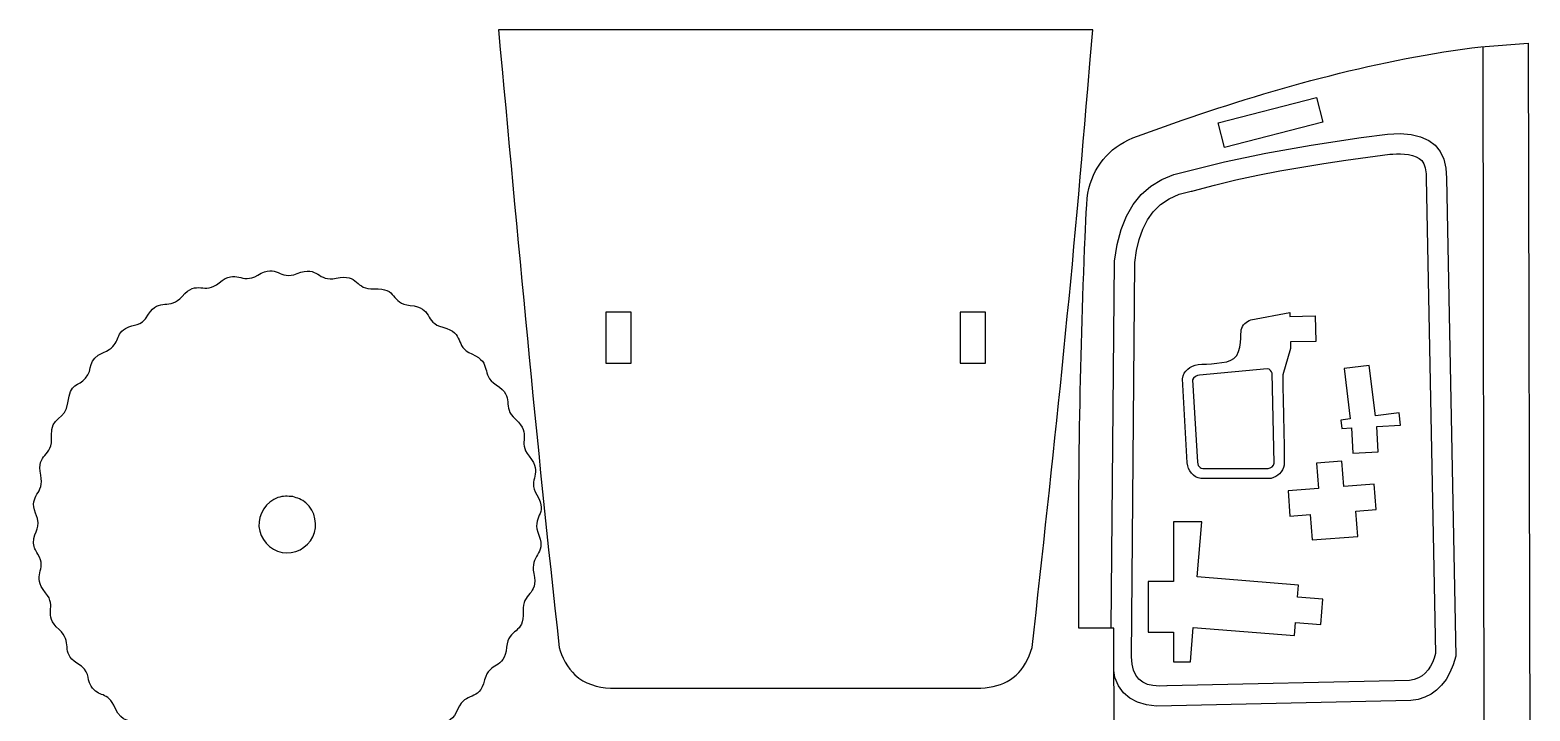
# Model space of a CAD drawing. Extents: x 19 to 601, y 5 to 578.
# Drawn here: x 309.5 to 460.2, y 317.4 to 385.9 of the extents above; entities that cross this region are included whole.
import ezdxf

# ---------------------------------------------------------------- set-up
doc = ezdxf.new("R2010")
doc.units = 0
doc.layers.get('0').update_dxf_attribs({"linetype": 'CONTINUOUS'})

msp = doc.modelspace()

# ---------------------------------------------------------------- linework, layer by layer
at = {"color": 3}
for p, q in [((416.275787, 385.865714), (356.584187, 385.865714)), ((416.001587, 382.906714), (416.275787, 385.865714)), ((455.244987, 384.171514), (460.004187, 384.529614)), ((460.004187, 384.529614), (460.181287, 310.903914)), ((415.755287, 379.947814), (416.001587, 382.906714)), ((420.289187, 375.033814), (425.260987, 376.806614)), ((437.254687, 372.092214), (439.470987, 372.453914)), ((439.470987, 372.453914), (441.685687, 372.786314)), ((441.685687, 372.786314), (443.893087, 373.093414)), ((443.893087, 373.093414), (446.087387, 373.379114)), ((446.087387, 373.379114), (446.410287, 373.400114)), ((446.410287, 373.400114), (446.776987, 373.412214)), ((446.776987, 373.412214), (447.172287, 373.409614)), ((447.172287, 373.409614), (447.581387, 373.386214)), ((447.581387, 373.386214), (447.989287, 373.336214)), ((447.989287, 373.336214), (448.380787, 373.253714)), ((448.380787, 373.253714), (448.740887, 373.132714)), ((448.740887, 373.132714), (449.054687, 372.967414)), ((449.054687, 372.967414), (449.307187, 372.751814)), ((449.307187, 372.751814), (449.424987, 372.595114)), ((449.424987, 372.595114), (449.520287, 372.418814)), ((449.520287, 372.418814), (449.595887, 372.227114)), ((449.595887, 372.227114), (449.653187, 372.024514)), ((428.486587, 370.273514), (430.652687, 370.791914)), ((430.652687, 370.791914), (432.839887, 371.265214)), ((432.839887, 371.265214), (435.042487, 371.697314)), ((435.042487, 371.697314), (437.254687, 372.092214)), ((449.653187, 372.024514), (449.694587, 371.815414)), ((449.694587, 371.815414), (449.722087, 371.604214)), ((449.722087, 371.604214), (449.738487, 371.395414)), ((449.738487, 371.395414), (449.745187, 371.193214)), ((449.744487, 371.002214), (449.743687, 370.963014)), ((449.743687, 370.963014), (450.689087, 323.193214)), ((449.745187, 371.193214), (449.744487, 371.002214)), ((423.927487, 368.907814), (424.953387, 369.358614)), ((424.953387, 369.358614), (426.149887, 369.661214)), ((426.149887, 369.661214), (426.249687, 369.678814)), ((426.249687, 369.678814), (426.347187, 369.706014)), ((426.347187, 369.706014), (428.486587, 370.273514)), ((421.750887, 366.774314), (422.338387, 367.604714)), ((422.338387, 367.604714), (423.059887, 368.319514)), ((423.059887, 368.319514), (423.927487, 368.907814)), ((421.284887, 365.839214), (421.750887, 366.774314)), ((420.668887, 363.698214), (420.928287, 364.810214)), ((420.928287, 364.810214), (421.284887, 365.839214)), ((420.494387, 362.514314), (420.668887, 363.698214)), ((420.150287, 322.881514), (420.494387, 362.514314)), ((418.394887, 325.753014), (414.881387, 325.748914)), ((418.410387, 312.440214), (418.394887, 325.753014)), ((409.888887, 322.979214), (410.175987, 323.811414)), ((420.225087, 322.139714), (420.150287, 322.881514)), ((450.543587, 322.743214), (450.373087, 322.318014)), ((450.689087, 323.193214), (450.543587, 322.743214)), ((420.373087, 321.519714), (420.225087, 322.139714)), ((420.596587, 321.013714), (420.373087, 321.519714)), ((420.899587, 320.614214), (420.596587, 321.013714)), ((449.344787, 320.976614), (448.976887, 320.759114)), ((449.663587, 321.246814), (449.344787, 320.976614)), ((449.937887, 321.564214), (449.663587, 321.246814)), ((450.172787, 321.923114), (449.937887, 321.564214)), ((450.373087, 322.318014), (450.172787, 321.923114)), ((367.821087, 319.735214), (405.039187, 319.735214)), ((421.284587, 320.313214), (420.899587, 320.614214)), ((421.755387, 320.103114), (421.284587, 320.313214)), ((422.314787, 319.976214), (421.755387, 320.103114)), ((422.966087, 319.924814), (422.314787, 319.976214)), ((423.712287, 319.941014), (422.966087, 319.924814)), ((423.749887, 319.943314), (423.712287, 319.941014)), ((448.074887, 320.504914), (423.749887, 319.943314)), ((448.555387, 320.600014), (448.074887, 320.504914)), ((448.976887, 320.759114), (448.555387, 320.600014))]:
    msp.add_line(p, q, dxfattribs=at)
at = {"color": 1}
for p, q in [((455.568987, 312.775514), (455.486087, 384.193814)), ((443.214787, 375.057114), (445.876887, 375.408214)), ((445.876887, 375.408214), (447.134687, 375.451614)), ((447.134687, 375.451614), (448.242187, 375.360714)), ((448.242187, 375.360714), (449.199387, 375.135514)), ((449.199387, 375.135514), (450.006287, 374.776114)), ((433.644387, 373.492314), (438.213887, 374.306914)), ((438.213887, 374.306914), (443.214787, 375.057114)), ((450.006287, 374.776114), (450.662387, 374.282314)), ((450.662387, 374.282314), (451.168187, 373.654214)), ((451.168187, 373.654214), (451.523787, 372.891814)), ((424.424187, 371.334114), (429.505887, 372.613414)), ((429.505887, 372.613414), (433.644387, 373.492314)), ((451.523787, 372.891814), (451.728987, 371.995114)), ((422.094287, 370.161114), (423.189387, 370.831114)), ((423.189387, 370.831114), (424.424187, 371.334114)), ((451.728987, 371.995114), (451.783587, 370.964014)), ((451.783587, 370.964014), (452.733887, 322.935614)), ((420.322987, 368.320214), (421.138787, 369.324114)), ((421.138787, 369.324114), (422.094287, 370.161114)), ((419.646787, 367.149214), (420.322987, 368.320214)), ((419.110187, 365.811314), (419.646787, 367.149214)), ((418.713187, 364.306414), (419.110187, 365.811314)), ((418.456087, 362.634414), (418.713187, 364.306414)), ((418.123887, 325.752714), (418.456087, 362.634414)), ((433.775087, 351.808814), (426.983487, 351.188114)), ((434.470587, 342.317814), (434.300187, 351.384914)), ((426.297187, 350.704814), (426.772887, 342.432014)), ((426.772887, 342.432014), (426.869187, 342.102414)), ((427.306187, 341.782414), (433.875587, 341.790814)), ((452.733887, 322.935614), (452.463087, 322.065714)), ((418.472387, 320.778914), (418.399787, 321.511414)), ((452.134387, 321.289314), (451.747587, 320.606214)), ((452.463087, 322.065714), (452.134387, 321.289314)), ((418.848287, 319.953914), (418.472387, 320.778914)), ((419.354187, 319.267114), (418.848287, 319.953914)), ((450.799987, 319.520114), (450.239087, 319.117114)), ((451.302787, 320.016414), (450.799987, 319.520114)), ((451.747587, 320.606214), (451.302787, 320.016414)), ((419.990287, 318.718514), (419.354187, 319.267114)), ((420.756187, 318.308014), (419.990287, 318.718514)), ((421.652287, 318.035614), (420.756187, 318.308014)), ((422.678087, 317.901414), (421.652287, 318.035614)), ((448.208687, 318.468214), (422.678087, 317.901414)), ((448.943487, 318.591114), (448.208687, 318.468214)), ((449.620387, 318.807414), (448.943487, 318.591114)), ((450.239087, 319.117114), (449.620387, 318.807414))]:
    msp.add_line(p, q, dxfattribs=at)
at = {"color": 7}
for p, q in [((428.864687, 376.518514), (438.736587, 379.070714)), ((438.736587, 379.070714), (439.374687, 376.602714)), ((429.502887, 374.049914), (428.864687, 376.518514)), ((439.374687, 376.602714), (429.502887, 374.049914)), ((369.917187, 357.496614), (367.367187, 357.496614)), ((367.367187, 357.496614), (367.367187, 352.396614)), ((369.917187, 352.396614), (369.917187, 357.496614)), ((405.496687, 357.496614), (402.946687, 357.496614)), ((402.946687, 357.496614), (402.946687, 352.396614)), ((405.496687, 352.396614), (405.496687, 357.496614)), ((367.367187, 352.396614), (369.917187, 352.396614)), ((402.946687, 352.396614), (405.496687, 352.396614))]:
    msp.add_line(p, q, dxfattribs=at)
at = {"color": 2}
for p, q in [((432.129587, 356.735814), (436.063187, 357.487114)), ((436.063187, 357.487114), (436.069787, 357.082314)), ((436.069787, 357.082314), (438.619587, 357.123814)), ((438.619587, 357.123814), (438.661087, 354.574214)), ((438.661087, 354.574214), (436.111287, 354.532614)), ((436.111287, 354.532614), (436.122487, 353.848414)), ((436.122487, 353.848414), (435.355687, 351.204714)), ((444.032487, 352.158714), (441.502087, 351.845114)), ((441.502087, 351.845114), (442.129587, 346.783314)), ((444.660087, 347.097014), (444.032487, 352.158714)), ((425.754687, 342.371714), (425.280887, 350.824114)), ((442.129587, 346.783314), (441.176287, 346.665214)), ((441.176287, 346.665214), (441.280587, 345.824314)), ((447.027787, 347.390514), (444.660087, 347.097014)), ((447.179887, 346.164214), (447.027787, 347.390514)), ((441.280587, 345.824314), (442.241587, 345.879714)), ((442.241587, 345.879714), (442.379087, 343.324914)), ((444.792787, 346.026714), (447.179887, 346.164214)), ((444.930287, 343.471914), (444.792787, 346.026714)), ((441.278787, 342.530114), (438.736087, 342.334814)), ((438.736087, 342.334814), (438.931587, 339.792314)), ((441.473987, 339.987614), (441.278787, 342.530114)), ((442.379087, 343.324914), (444.930287, 343.471914)), ((434.173187, 340.799114), (427.133987, 340.776914)), ((438.931587, 339.792314), (435.880587, 339.557914)), ((435.880587, 339.557914), (436.075887, 337.015414)), ((444.524887, 340.222014), (441.473987, 339.987614)), ((444.720387, 337.679514), (444.524887, 340.222014)), ((442.686387, 337.523214), (444.720387, 337.679514)), ((442.881687, 334.980714), (442.686387, 337.523214)), ((427.209887, 336.453214), (424.381287, 336.453214)), ((424.381287, 336.453214), (424.381287, 330.456214)), ((426.763887, 330.908414), (427.209887, 336.453214)), ((436.075887, 337.015414), (438.109687, 337.171614)), ((438.109687, 337.171614), (438.305187, 334.629114)), ((438.305187, 334.629114), (442.881687, 334.980714)), ((424.381287, 330.456214), (421.831287, 330.456214)), ((421.831287, 330.456214), (421.831287, 325.356214)), ((436.931087, 330.090414), (426.763887, 330.908414)), ((436.832887, 328.870414), (436.931087, 330.090414)), ((439.374687, 328.665814), (436.832887, 328.870414)), ((439.170187, 326.124114), (439.374687, 328.665814)), ((426.075887, 322.357614), (426.354887, 325.824914)), ((426.354887, 325.824914), (436.521887, 325.006814)), ((436.521887, 325.006814), (436.628387, 326.328614)), ((436.628387, 326.328614), (439.170187, 326.124114)), ((421.831287, 325.356214), (424.381287, 325.356214)), ((424.381287, 325.356214), (424.381287, 322.357614)), ((424.381287, 322.357614), (426.075887, 322.357614))]:
    msp.add_line(p, q, dxfattribs=at)
at = {"color": 3}
for points in [[(356.584187, 385.865714), (358.528187, 364.896114), (360.327087, 344.857514), (362.684187, 323.811414)], [(425.260987, 376.806614), (434.583587, 380.014914), (445.444287, 383.052114), (455.244987, 384.171514)], [(410.175987, 323.811414), (412.287387, 342.663814), (414.245587, 361.042914), (415.755287, 379.947814)], [(415.785087, 369.461614), (416.251987, 372.064714), (417.865787, 373.997314), (420.289187, 375.033814)], [(415.453587, 363.874814), (415.497187, 364.919714), (415.600787, 368.434314), (415.785087, 369.461614)], [(414.881387, 325.748914), (414.792287, 338.647014), (414.915187, 350.981814), (415.453587, 363.874814)], [(328.520187, 360.457014), (330.333787, 361.971814), (330.705187, 360.215214), (332.402987, 361.230014)], [(332.402987, 361.230014), (334.432287, 362.442914), (334.523787, 360.649114), (336.359687, 361.386414)], [(336.359687, 361.386414), (338.551887, 362.266914), (338.364187, 360.480914), (340.291687, 360.921714)], [(324.805887, 359.085814), (326.360387, 360.866114), (327.001187, 359.188214), (328.520187, 360.457014)], [(340.291687, 360.921714), (342.595387, 361.448614), (342.128087, 359.714414), (344.102787, 359.847814)], [(321.445187, 357.303114), (322.506887, 358.992814), (323.582287, 357.684414), (324.805887, 359.085814)], [(344.102787, 359.847814), (346.461287, 360.007114), (345.727687, 358.367814), (347.698887, 358.190814)], [(319.129087, 355.869114), (320.062287, 356.434114), (320.535387, 355.855114), (321.445187, 357.303114)], [(347.698887, 358.190814), (350.052387, 357.979514), (349.072587, 356.474714), (350.991387, 355.991714)], [(316.904587, 353.455914), (318.724587, 354.238114), (317.904287, 355.127414), (319.129087, 355.869114)], [(350.991387, 355.991714), (353.283287, 355.414814), (352.079987, 354.081414), (353.899487, 353.304614)], [(315.106187, 350.869714), (315.898487, 351.790714), (315.249087, 352.744414), (316.904587, 353.455914)], [(353.899487, 353.304614), (356.071787, 352.377014), (354.676687, 351.246814), (356.350887, 350.195914)], [(313.340787, 348.407114), (313.573287, 350.472614), (314.376187, 350.021114), (315.106187, 350.869714)], [(356.350887, 350.195914), (358.352587, 348.939414), (356.796587, 348.042514), (358.286487, 346.741514)], [(311.687987, 345.103614), (311.541187, 347.011314), (313.144987, 346.667614), (313.340787, 348.407114)], [(358.286487, 346.741514), (360.066987, 345.186814), (358.388987, 344.546114), (359.657887, 343.026914)], [(310.606487, 341.143514), (310.100187, 343.415914), (311.864087, 342.815414), (311.687987, 345.103614)], [(359.657887, 343.026914), (361.172387, 341.213614), (359.416087, 340.841314), (360.430687, 339.144314)], [(310.092287, 337.324414), (309.334887, 339.212614), (311.045387, 339.173314), (310.606487, 341.143514)], [(360.430687, 339.144314), (361.698287, 337.024114), (359.750687, 337.203814), (360.660487, 334.999214)], [(309.889487, 334.309314), (309.897087, 335.726514), (310.760587, 335.658314), (310.092287, 337.324414)], [(360.660487, 334.999214), (361.398587, 333.210814), (359.711787, 333.054114), (360.122487, 331.255614)], [(311.090187, 329.319414), (309.575087, 331.134114), (311.332387, 331.504014), (310.317087, 333.202514)], [(310.317087, 333.202514), (310.045487, 333.656814), (309.961587, 333.768714), (309.889487, 334.309314)], [(360.122487, 331.255614), (360.648987, 328.950214), (358.915087, 329.419914), (359.048587, 327.444014)], [(312.461487, 325.604814), (310.681287, 327.159014), (312.358687, 327.800014), (311.090187, 329.319414)], [(359.048587, 327.444014), (359.207887, 325.086714), (357.568487, 325.818714), (357.391587, 323.848414)], [(314.244087, 322.244314), (312.554387, 323.306514), (313.862987, 324.381214), (312.461487, 325.604814)], [(357.391587, 323.848414), (357.180187, 321.494314), (355.674687, 322.473514), (355.192587, 320.556014)], [(362.684187, 323.811414), (362.881187, 322.938514), (363.571887, 321.692114), (364.258187, 321.051514)], [(405.039187, 319.735214), (407.332387, 319.833814), (408.994487, 320.816214), (409.888887, 322.979214)], [(315.677987, 319.928114), (315.112787, 320.861614), (315.692687, 321.333614), (314.244087, 322.244314)], [(364.258187, 321.051514), (365.227287, 320.147014), (366.524487, 319.790914), (367.821087, 319.735214)], [(318.091287, 317.703714), (317.310287, 319.522414), (316.418887, 318.704414), (315.677987, 319.928114)], [(355.192587, 320.556014), (354.616387, 318.264514), (353.282087, 319.466614), (352.505587, 317.648214)], [(320.550387, 316.005914), (319.654787, 316.642014), (318.765687, 316.133214), (318.091287, 317.703714)], [(352.505587, 317.648214), (351.577087, 315.473814), (350.449387, 316.872014), (349.396687, 315.195914)]]:
    msp.add_open_spline(points, degree=3, dxfattribs=at)
at = {"color": 2}
for points in [[(430.449487, 352.854714), (431.298187, 353.558314), (431.110887, 355.467514), (431.174287, 355.742814)], [(431.174287, 355.742814), (431.280787, 356.205314), (431.725687, 356.583814), (432.129587, 356.735814)], [(426.842887, 352.235114), (427.731187, 352.345114), (429.758487, 352.281814), (430.449487, 352.854714)], [(425.280887, 350.824114), (425.382987, 351.609514), (426.054287, 352.137414), (426.842887, 352.235114)], [(435.355687, 351.204714), (435.292787, 350.734314), (435.571087, 342.722914), (435.476587, 342.148414)], [(427.133987, 340.776914), (426.348587, 340.914814), (425.835487, 341.568114), (425.754687, 342.371714)], [(435.476587, 342.148414), (435.356587, 341.418814), (434.852287, 340.994314), (434.173187, 340.799114)]]:
    msp.add_open_spline(points, degree=3, dxfattribs=at)
at = {"color": 1}
for points in [[(426.983487, 351.188114), (426.758687, 351.140614), (426.334987, 350.975214), (426.297187, 350.704814)], [(434.300187, 351.384914), (434.247787, 351.569414), (434.054787, 351.798214), (433.775087, 351.808814)], [(426.869187, 342.102414), (427.002487, 341.962214), (427.101387, 341.820414), (427.306187, 341.782414)], [(433.875587, 341.790814), (434.195387, 341.837314), (434.439787, 342.050914), (434.470587, 342.317814)]]:
    msp.add_open_spline(points, degree=3, dxfattribs=at)
at = {"color": 7}
for points in [[(335.909987, 338.978314), (335.419287, 339.006814), (334.956287, 339.051714), (334.435487, 338.870514)], [(337.240787, 338.334514), (336.823487, 338.694914), (336.376587, 338.823914), (335.909987, 338.978314)], [(334.435487, 338.870514), (333.258387, 338.460914), (332.434587, 337.208214), (332.525587, 335.964814)], [(337.944887, 334.929314), (338.487787, 336.051514), (338.184187, 337.519714), (337.240787, 338.334514)], [(332.525587, 335.964814), (332.616587, 334.721614), (333.613687, 333.601714), (334.837987, 333.367814)], [(334.837987, 333.367814), (336.062287, 333.133914), (337.402087, 333.807214), (337.944887, 334.929314)]]:
    msp.add_open_spline(points, degree=3, dxfattribs=at)

doc.saveas('drawing.dxf')
